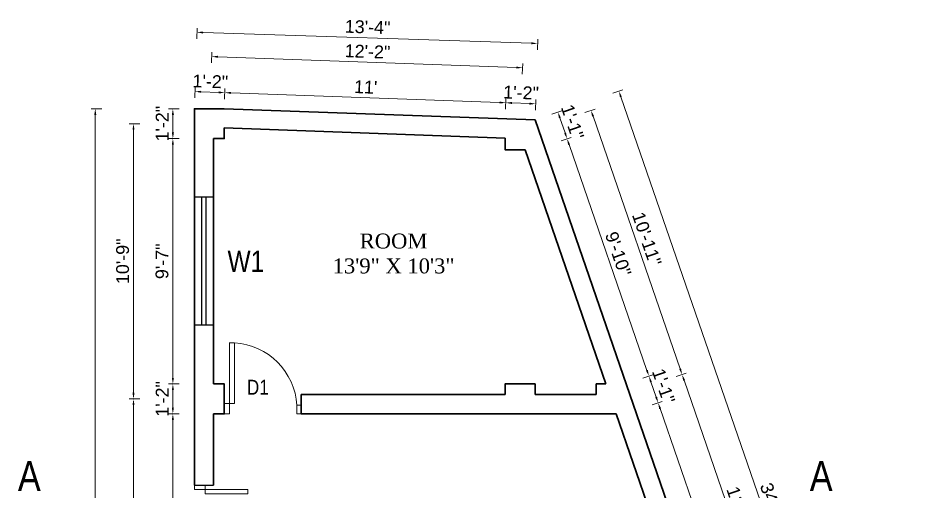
# Model space of a CAD drawing. Header units: inches. Extents: x 352731 to 371558, y -52658 to -39161.
# Drawn here: x 359930 to 360349.6, y -50113.2 to -49891.4 of the extents above; entities that cross this region are included whole.
import ezdxf

# ---------------------------------------------------------------- set-up
doc = ezdxf.new("R2010")
doc.units = ezdxf.units.IN
doc.header["$LTSCALE"] = 2
doc.header["$MEASUREMENT"] = 0
doc.header["$PDMODE"] = 34
doc.layers.get('0').update_dxf_attribs({"linetype": 'CONTINUOUS'})
doc.layers.get('DEFPOINTS').update_dxf_attribs({"color": 141, "linetype": 'CONTINUOUS'})
for name, color, linetype, lineweight in [('dimension', 160, 'CONTINUOUS', 15), ('door', 20, 'CONTINUOUS', 35), ('steps', 253, 'CONTINUOUS', 20)]:
    doc.layers.add(name, color=color, linetype=linetype, lineweight=lineweight)
doc.styles.add('Lettring Text', font='arial.ttf')
doc.styles.get("Standard").update_dxf_attribs({"font": 'ARIALN.TTF'})
doc.dimstyles.new('Copy of Standard', dxfattribs={"dimtxt": 6, "dimasz": 2.875, "dimexe": 2, "dimexo": 4, "dimgap": 2, "dimtad": 1, "dimdec": 0, "dimrnd": 1, "dimzin": 0, "dimdsep": 46, "dimlunit": 4, "dimtxsty": 'Lettring Text', "dimcen": 0.1, "dimclrd": 7, "dimclre": 7, "dimclrt": 7, "dimazin": 0, "dimtfac": 0.645, "dimtdec": 0, "dimtmove": 1, "dimatfit": 0, "dimfxl": 3, "dimfxlon": 1, "dimtfillclr": 256, "dimtolj": 1, "dimtzin": 0, "dimlwd": -1, "dimlwe": -1, "dimarcsym": 2})

# ---------------------------------------------------------------- blocks, each defined once
blk = doc.blocks.new('*D711')
at = {"layer": 'DEFPOINTS', "color": 0, "ltscale": 0.5, "transparency": 16777216}
for p in [(360012.93, -49925.92), (360012.64, -49933.97), (360026.64, -49933.97)]:
    blk.add_point(p, dxfattribs=at)
at = {"layer": 'steps', "color": 7, "ltscale": 0.5, "transparency": 16777216}
for p, q in [((360012.82, -49928.92), (360013, -49923.92)), ((360026.8, -49929.42), (360026.98, -49924.42)), ((360024.04, -49926.32), (360015.8, -49926.02))]:
    blk.add_line(p, q, dxfattribs=at)
for points in [[(360015.82, -49925.54), (360015.79, -49926.5), (360012.93, -49925.92)], [(360024.06, -49925.84), (360024.02, -49926.8), (360026.91, -49926.42)]]:
    blk.add_solid(points, dxfattribs=at)
at = {"layer": 'steps', "color": 7, "ltscale": 0.5, "transparency": 16777216, "insert": (360020.1, -49921.16), "char_height": 6, "attachment_point": 5, "rotation": 357.9379, "style": 'Lettring Text'}
blk.add_mtext('\\A1;1\'-2"', dxfattribs=at)
blk = doc.blocks.new('*D712')
at = {"layer": 'DEFPOINTS', "color": 0, "ltscale": 0.5, "transparency": 16777216}
for p in [(360158.43, -49931.16), (360026.64, -49933.97), (360158.14, -49939.2)]:
    blk.add_point(p, dxfattribs=at)
at = {"layer": 'steps', "color": 7, "ltscale": 0.5, "transparency": 16777216}
for p, q in [((360026.8, -49929.42), (360026.98, -49924.42)), ((360029.78, -49926.52), (360155.55, -49931.05)), ((360158.32, -49934.16), (360158.5, -49929.16))]:
    blk.add_line(p, q, dxfattribs=at)
for points in [[(360029.8, -49926.05), (360029.77, -49927), (360026.91, -49926.42)], [(360155.57, -49930.57), (360155.54, -49931.53), (360158.43, -49931.16)]]:
    blk.add_solid(points, dxfattribs=at)
at = {"layer": 'steps', "color": 7, "ltscale": 0.5, "transparency": 16777216, "insert": (360092.85, -49923.78), "char_height": 6, "attachment_point": 5, "rotation": 357.9379, "style": 'Lettring Text'}
blk.add_mtext("\\A1;11'", dxfattribs=at)
blk = doc.blocks.new('*D713')
at = {"layer": 'DEFPOINTS', "color": 0, "ltscale": 0.5, "transparency": 16777216}
for p in [(360172.41, -49931.66), (360158.14, -49939.2), (360172.14, -49939.2)]:
    blk.add_point(p, dxfattribs=at)
at = {"layer": 'steps', "color": 7, "ltscale": 0.5, "transparency": 16777216}
for p, q in [((360158.32, -49934.16), (360158.5, -49929.16)), ((360161.3, -49931.26), (360169.54, -49931.56)), ((360172.3, -49934.66), (360172.48, -49929.66))]:
    blk.add_line(p, q, dxfattribs=at)
for points in [[(360161.32, -49930.78), (360161.28, -49931.74), (360158.43, -49931.16)], [(360169.55, -49931.08), (360169.52, -49932.04), (360172.41, -49931.66)]]:
    blk.add_solid(points, dxfattribs=at)
at = {"layer": 'steps', "color": 7, "ltscale": 0.5, "transparency": 16777216, "insert": (360165.6, -49926.4), "char_height": 6, "attachment_point": 5, "rotation": 357.9379, "style": 'Lettring Text'}
blk.add_mtext('\\A1;1\'-2"', dxfattribs=at)
blk = doc.blocks.new('*D714')
at = {"layer": 'DEFPOINTS', "color": 0, "ltscale": 0.5, "transparency": 16777216}
for p in [(360166.27, -49914.75), (360019.64, -49940.97), (360165.14, -49946.2)]:
    blk.add_point(p, dxfattribs=at)
at = {"layer": 'steps', "color": 7, "ltscale": 0.5, "transparency": 16777216}
for p, q in [((360020.66, -49912.51), (360020.84, -49907.52)), ((360023.65, -49909.62), (360163.4, -49914.65)), ((360166.16, -49917.75), (360166.34, -49912.75))]:
    blk.add_line(p, q, dxfattribs=at)
for points in [[(360023.66, -49909.14), (360023.63, -49910.1), (360020.77, -49909.51)], [(360163.41, -49914.17), (360163.38, -49915.13), (360166.27, -49914.75)]]:
    blk.add_solid(points, dxfattribs=at)
at = {"layer": 'steps', "color": 7, "ltscale": 0.5, "transparency": 16777216, "insert": (360093.7, -49907.13), "char_height": 6, "attachment_point": 5, "rotation": 357.9379, "style": 'Lettring Text'}
blk.add_mtext('\\A1;12\'-2"', dxfattribs=at)
blk = doc.blocks.new('*D715')
at = {"layer": 'DEFPOINTS', "color": 0, "ltscale": 0.5, "transparency": 16777216}
for p in [(360173.31, -49903.37), (360012.64, -49933.97), (360172.14, -49939.2)]:
    blk.add_point(p, dxfattribs=at)
at = {"layer": 'steps', "color": 7, "ltscale": 0.5, "transparency": 16777216}
for p, q in [((360013.72, -49901.13), (360013.88, -49896.14)), ((360016.69, -49898.23), (360170.44, -49903.28)), ((360173.22, -49906.37), (360173.38, -49901.37))]:
    blk.add_line(p, q, dxfattribs=at)
for points in [[(360016.71, -49897.75), (360016.67, -49898.71), (360013.82, -49898.13)], [(360170.46, -49902.8), (360170.43, -49903.76), (360173.31, -49903.37)]]:
    blk.add_solid(points, dxfattribs=at)
at = {"layer": 'steps', "color": 7, "ltscale": 0.5, "transparency": 16777216, "insert": (360093.73, -49895.69), "char_height": 6, "attachment_point": 5, "rotation": 358.1187, "style": 'Lettring Text'}
blk.add_mtext('\\A1;13\'-4"', dxfattribs=at)
blk = doc.blocks.new('*D721')
at = {"layer": 'DEFPOINTS', "color": 0, "ltscale": 0.5, "transparency": 16777216}
for p in [(360165.14, -49946.2), (360240.97, -50058.54), (360207.77, -50069.98)]:
    blk.add_point(p, dxfattribs=at)
at = {"layer": 'steps', "color": 7, "ltscale": 0.5, "transparency": 16777216}
for p, q in [((360195.51, -49935.74), (360200.24, -49934.12)), ((360199.28, -49937.49), (360240.04, -50055.82)), ((360238.14, -50059.52), (360242.87, -50057.89))]:
    blk.add_line(p, q, dxfattribs=at)
for points in [[(360199.73, -49937.33), (360198.83, -49937.64), (360198.35, -49934.77)], [(360240.49, -50055.66), (360239.58, -50055.98), (360240.97, -50058.54)]]:
    blk.add_solid(points, dxfattribs=at)
at = {"layer": 'steps', "color": 7, "ltscale": 0.5, "transparency": 16777216, "insert": (360224.45, -49995), "char_height": 6, "attachment_point": 5, "rotation": 289.0044, "style": 'Lettring Text'}
blk.add_mtext('\\A1;10\'-11"', dxfattribs=at)
blk = doc.blocks.new('*D690')
at = {"layer": 'DEFPOINTS', "color": 0, "ltscale": 0.5, "transparency": 16777216}
for p in [(360012.64, -49933.97), (360002.58, -49947.97), (360012.64, -49947.97)]:
    blk.add_point(p, dxfattribs=at)
at = {"layer": 'steps', "color": 7, "ltscale": 0.5, "transparency": 16777216}
for p, q in [((360005.58, -49933.97), (360000.58, -49933.97)), ((360002.58, -49936.84), (360002.58, -49945.09)), ((360005.58, -49947.97), (360000.58, -49947.97))]:
    blk.add_line(p, q, dxfattribs=at)
for points in [[(360002.1, -49936.84), (360003.06, -49936.84), (360002.58, -49933.97)], [(360002.1, -49945.09), (360003.06, -49945.09), (360002.58, -49947.97)]]:
    blk.add_solid(points, dxfattribs=at)
at = {"layer": 'steps', "color": 7, "ltscale": 0.5, "transparency": 16777216, "insert": (359997.57, -49940.97), "char_height": 6, "attachment_point": 5, "rotation": 90, "style": 'Lettring Text'}
blk.add_mtext('\\A1;1\'-2"', dxfattribs=at)
blk = doc.blocks.new('*D691')
at = {"layer": 'DEFPOINTS', "color": 0, "ltscale": 0.5, "transparency": 16777216}
for p in [(360012.64, -49947.97), (360002.58, -50062.98), (360012.64, -50062.98)]:
    blk.add_point(p, dxfattribs=at)
at = {"layer": 'steps', "color": 7, "ltscale": 0.5, "transparency": 16777216}
for p, q in [((360005.58, -49947.97), (360000.58, -49947.97)), ((360002.58, -49950.84), (360002.58, -50060.1)), ((360005.58, -50062.98), (360000.58, -50062.98))]:
    blk.add_line(p, q, dxfattribs=at)
for points in [[(360002.1, -49950.84), (360003.06, -49950.84), (360002.58, -49947.97)], [(360002.1, -50060.1), (360003.06, -50060.1), (360002.58, -50062.98)]]:
    blk.add_solid(points, dxfattribs=at)
at = {"layer": 'steps', "color": 7, "ltscale": 0.5, "transparency": 16777216, "insert": (359997.51, -50005.47), "char_height": 6, "attachment_point": 5, "rotation": 90, "style": 'Lettring Text'}
blk.add_mtext('\\A1;9\'-7"', dxfattribs=at)
blk = doc.blocks.new('*D692')
at = {"layer": 'DEFPOINTS', "color": 0, "ltscale": 0.5, "transparency": 16777216}
for p in [(360012.64, -50062.98), (360002.58, -50076.98), (360012.64, -50076.98)]:
    blk.add_point(p, dxfattribs=at)
at = {"layer": 'steps', "color": 7, "ltscale": 0.5, "transparency": 16777216}
for p, q in [((360005.58, -50062.98), (360000.58, -50062.98)), ((360002.58, -50065.85), (360002.58, -50074.1)), ((360005.58, -50076.98), (360000.58, -50076.98))]:
    blk.add_line(p, q, dxfattribs=at)
for points in [[(360002.1, -50065.85), (360003.06, -50065.85), (360002.58, -50062.98)], [(360002.1, -50074.1), (360003.06, -50074.1), (360002.58, -50076.98)]]:
    blk.add_solid(points, dxfattribs=at)
at = {"layer": 'steps', "color": 7, "ltscale": 0.5, "transparency": 16777216, "insert": (359997.57, -50069.98), "char_height": 6, "attachment_point": 5, "rotation": 90, "style": 'Lettring Text'}
blk.add_mtext('\\A1;1\'-2"', dxfattribs=at)
blk = doc.blocks.new('*D693')
at = {"layer": 'DEFPOINTS', "color": 0, "ltscale": 0.5, "transparency": 16777216}
for p in [(360012.64, -50076.98), (360002.58, -50191.98), (360012.64, -50191.98)]:
    blk.add_point(p, dxfattribs=at)
at = {"layer": 'steps', "color": 7, "ltscale": 0.5, "transparency": 16777216}
for p, q in [((360005.58, -50076.98), (360000.58, -50076.98)), ((360002.58, -50079.85), (360002.58, -50189.1)), ((360005.58, -50191.98), (360000.58, -50191.98))]:
    blk.add_line(p, q, dxfattribs=at)
for points in [[(360002.1, -50079.85), (360003.06, -50079.85), (360002.58, -50076.98)], [(360002.1, -50189.1), (360003.06, -50189.1), (360002.58, -50191.98)]]:
    blk.add_solid(points, dxfattribs=at)
at = {"layer": 'steps', "color": 7, "ltscale": 0.5, "transparency": 16777216, "insert": (359997.51, -50134.48), "char_height": 6, "attachment_point": 5, "rotation": 90, "style": 'Lettring Text'}
blk.add_mtext('\\A1;9\'-7"', dxfattribs=at)
blk = doc.blocks.new('*D697')
at = {"layer": 'DEFPOINTS', "color": 0, "ltscale": 0.5, "transparency": 16777216}
for p in [(360019.64, -49940.97), (359984.15, -50069.98), (360019.64, -50069.98)]:
    blk.add_point(p, dxfattribs=at)
at = {"layer": 'steps', "color": 7, "ltscale": 0.5, "transparency": 16777216}
for p, q in [((359987.15, -49940.97), (359982.15, -49940.97)), ((359984.15, -49943.84), (359984.15, -50067.1)), ((359987.15, -50069.98), (359982.15, -50069.98))]:
    blk.add_line(p, q, dxfattribs=at)
for points in [[(359983.67, -49943.84), (359984.62, -49943.84), (359984.15, -49940.97)], [(359983.67, -50067.1), (359984.62, -50067.1), (359984.15, -50069.98)]]:
    blk.add_solid(points, dxfattribs=at)
at = {"layer": 'steps', "color": 7, "ltscale": 0.5, "transparency": 16777216, "insert": (359979.08, -50005.47), "char_height": 6, "attachment_point": 5, "rotation": 90, "style": 'Lettring Text'}
blk.add_mtext('\\A1;10\'-9"', dxfattribs=at)
blk = doc.blocks.new('*D698')
at = {"layer": 'DEFPOINTS', "color": 0, "ltscale": 0.5, "transparency": 16777216}
for p in [(360019.64, -50069.98), (359984.15, -50198.98), (360019.64, -50198.98)]:
    blk.add_point(p, dxfattribs=at)
at = {"layer": 'steps', "color": 7, "ltscale": 0.5, "transparency": 16777216}
for p, q in [((359987.15, -50069.98), (359982.15, -50069.98)), ((359984.15, -50072.85), (359984.15, -50196.1)), ((359987.15, -50198.98), (359982.15, -50198.98))]:
    blk.add_line(p, q, dxfattribs=at)
for points in [[(359983.67, -50072.85), (359984.62, -50072.85), (359984.15, -50069.98)], [(359983.67, -50196.1), (359984.62, -50196.1), (359984.15, -50198.98)]]:
    blk.add_solid(points, dxfattribs=at)
at = {"layer": 'steps', "color": 7, "ltscale": 0.5, "transparency": 16777216, "insert": (359979.08, -50134.48), "char_height": 6, "attachment_point": 5, "rotation": 90, "style": 'Lettring Text'}
blk.add_mtext('\\A1;10\'-9"', dxfattribs=at)
blk = doc.blocks.new('*D700')
at = {"layer": 'DEFPOINTS', "color": 0, "ltscale": 0.5, "transparency": 16777216}
for p in [(359966.26, -49933.97), (360012.64, -49933.97), (360012.64, -50334.98)]:
    blk.add_point(p, dxfattribs=at)
at = {"layer": 'steps', "color": 7, "ltscale": 0.5, "transparency": 16777216}
for p, q in [((359969.26, -49933.97), (359964.26, -49933.97)), ((359966.26, -50332.1), (359966.26, -49936.84)), ((359969.26, -50334.98), (359964.26, -50334.98))]:
    blk.add_line(p, q, dxfattribs=at)
for points in [[(359965.78, -49936.84), (359966.74, -49936.84), (359966.26, -49933.97)], [(359965.78, -50332.1), (359966.74, -50332.1), (359966.26, -50334.98)]]:
    blk.add_solid(points, dxfattribs=at)
at = {"layer": 'steps', "color": 7, "ltscale": 0.5, "transparency": 16777216, "insert": (359961.19, -50134.47), "char_height": 6, "attachment_point": 5, "rotation": 90, "style": 'Lettring Text'}
blk.add_mtext('\\A1;33\'-5"', dxfattribs=at)
blk = doc.blocks.new('*D701')
at = {"layer": 'DEFPOINTS', "color": 0, "ltscale": 0.5, "transparency": 16777216}
for p in [(360172.14, -49953.2), (360225.45, -50059.3), (360214.77, -50062.98)]:
    blk.add_point(p, dxfattribs=at)
at = {"layer": 'steps', "color": 7, "ltscale": 0.5, "transparency": 16777216}
for p, q in [((360184.3, -49949.02), (360189.03, -49947.39)), ((360188.07, -49950.76), (360224.52, -50056.58)), ((360222.62, -50060.27), (360227.34, -50058.64))]:
    blk.add_line(p, q, dxfattribs=at)
for points in [[(360188.52, -49950.6), (360187.62, -49950.91), (360187.13, -49948.04)], [(360224.97, -50056.42), (360224.06, -50056.73), (360225.45, -50059.3)]]:
    blk.add_solid(points, dxfattribs=at)
at = {"layer": 'steps', "color": 7, "ltscale": 0.5, "transparency": 16777216, "insert": (360211.08, -50002.02), "char_height": 6, "attachment_point": 5, "rotation": 289.0044, "style": 'Lettring Text'}
blk.add_mtext('\\A1;9\'-10"', dxfattribs=at)
blk = doc.blocks.new('*D702')
at = {"layer": 'DEFPOINTS', "color": 0, "ltscale": 0.5, "transparency": 16777216}
for p in [(360214.77, -50062.98), (360229.76, -50071.81), (360214.77, -50076.98)]:
    blk.add_point(p, dxfattribs=at)
at = {"layer": 'steps', "color": 7, "ltscale": 0.5, "transparency": 16777216}
for p, q in [((360222.62, -50060.27), (360227.34, -50058.64)), ((360226.39, -50062.01), (360228.83, -50069.09)), ((360226.93, -50072.79), (360231.65, -50071.16))]:
    blk.add_line(p, q, dxfattribs=at)
for points in [[(360226.84, -50061.86), (360225.94, -50062.17), (360225.45, -50059.3)], [(360229.28, -50068.94), (360228.37, -50069.25), (360229.76, -50071.81)]]:
    blk.add_solid(points, dxfattribs=at)
at = {"layer": 'steps', "color": 7, "ltscale": 0.5, "transparency": 16777216, "insert": (360232.35, -50063.92), "char_height": 6, "attachment_point": 5, "rotation": 289.0044, "style": 'Lettring Text'}
blk.add_mtext('\\A1;1\'-1"', dxfattribs=at)
blk = doc.blocks.new('*D703')
at = {"layer": 'DEFPOINTS', "color": 0, "ltscale": 0.5, "transparency": 16777216}
for p in [(360214.77, -50076.98), (360269.88, -50188.3), (360259.2, -50191.98)]:
    blk.add_point(p, dxfattribs=at)
at = {"layer": 'steps', "color": 7, "ltscale": 0.5, "transparency": 16777216}
for p, q in [((360226.93, -50072.79), (360231.65, -50071.16)), ((360230.7, -50074.53), (360268.95, -50185.58)), ((360267.05, -50189.27), (360271.77, -50187.64))]:
    blk.add_line(p, q, dxfattribs=at)
for points in [[(360231.15, -50074.37), (360230.25, -50074.69), (360229.76, -50071.81)], [(360269.4, -50185.42), (360268.49, -50185.73), (360269.88, -50188.3)]]:
    blk.add_solid(points, dxfattribs=at)
at = {"layer": 'steps', "color": 7, "ltscale": 0.5, "transparency": 16777216, "insert": (360254.61, -50128.4), "char_height": 6, "attachment_point": 5, "rotation": 289.0044, "style": 'Lettring Text'}
blk.add_mtext('\\A1;10\'-3"', dxfattribs=at)
blk = doc.blocks.new('*D707')
at = {"layer": 'DEFPOINTS', "color": 0, "ltscale": 0.5, "transparency": 16777216}
for p in [(360182.82, -49935.52), (360172.14, -49939.2), (360172.14, -49953.2)]:
    blk.add_point(p, dxfattribs=at)
at = {"layer": 'steps', "color": 7, "ltscale": 0.5, "transparency": 16777216}
for p, q in [((360179.99, -49936.5), (360184.72, -49934.87)), ((360186.2, -49945.32), (360183.76, -49938.24)), ((360184.3, -49949.02), (360189.03, -49947.39))]:
    blk.add_line(p, q, dxfattribs=at)
for points in [[(360184.21, -49938.09), (360183.31, -49938.4), (360182.82, -49935.52)], [(360186.65, -49945.16), (360185.75, -49945.48), (360187.13, -49948.04)]]:
    blk.add_solid(points, dxfattribs=at)
at = {"layer": 'steps', "color": 7, "ltscale": 0.5, "transparency": 16777216, "insert": (360189.72, -49940.15), "char_height": 6, "attachment_point": 5, "rotation": 289.0044, "style": 'Lettring Text'}
blk.add_mtext('\\A1;1\'-1"', dxfattribs=at)
blk = doc.blocks.new('*D708')
at = {"layer": 'DEFPOINTS', "color": 0, "ltscale": 0.5, "transparency": 16777216}
for p in [(360207.77, -50069.98), (360285.4, -50187.54), (360252.2, -50198.98)]:
    blk.add_point(p, dxfattribs=at)
at = {"layer": 'steps', "color": 7, "ltscale": 0.5, "transparency": 16777216}
for p, q in [((360238.14, -50059.52), (360242.87, -50057.89)), ((360241.91, -50061.26), (360284.47, -50184.82)), ((360282.57, -50188.52), (360287.29, -50186.89))]:
    blk.add_line(p, q, dxfattribs=at)
for points in [[(360242.36, -50061.1), (360241.46, -50061.41), (360240.97, -50058.54)], [(360284.92, -50184.66), (360284.01, -50184.98), (360285.4, -50187.54)]]:
    blk.add_solid(points, dxfattribs=at)
at = {"layer": 'steps', "color": 7, "ltscale": 0.5, "transparency": 16777216, "insert": (360267.93, -50121.41), "char_height": 6, "attachment_point": 5, "rotation": 289.0044, "style": 'Lettring Text'}
blk.add_mtext('\\A1;11\'-4"', dxfattribs=at)
blk = doc.blocks.new('*D710')
at = {"layer": 'DEFPOINTS', "color": 0, "ltscale": 0.5, "transparency": 16777216}
for p in [(360172.14, -49939.2), (360347.69, -50321.46), (360308.45, -50334.98)]:
    blk.add_point(p, dxfattribs=at)
at = {"layer": 'steps', "color": 7, "ltscale": 0.5, "transparency": 16777216}
for p, q in [((360208.54, -49926.67), (360213.27, -49925.04)), ((360212.32, -49928.41), (360346.75, -50318.74)), ((360344.85, -50322.44), (360349.58, -50320.81))]:
    blk.add_line(p, q, dxfattribs=at)
for points in [[(360212.77, -49928.25), (360211.86, -49928.56), (360211.38, -49925.69)], [(360347.21, -50318.59), (360346.3, -50318.9), (360347.69, -50321.46)]]:
    blk.add_solid(points, dxfattribs=at)
at = {"layer": 'steps', "color": 7, "ltscale": 0.5, "transparency": 16777216, "insert": (360284.32, -50121.92), "char_height": 6, "attachment_point": 5, "rotation": 289.0044, "style": 'Lettring Text'}
blk.add_mtext('\\A1;34\'-11"', dxfattribs=at)

msp = doc.modelspace()

# ---------------------------------------------------------------- linework, layer by layer
at = {"ltscale": 0.5}
for p, q in [((360021.64, -49975.47), (360012.64, -49975.47)), ((360016.14, -50035.47), (360016.14, -49975.47)), ((360018.14, -50035.47), (360018.14, -49975.47)), ((360021.64, -50035.47), (360012.64, -50035.47)), ((360012.64, -50110.48), (360021.64, -50110.48))]:
    msp.add_line(p, q, dxfattribs=at)
at = {"layer": 'dimension', "ltscale": 7}
for p, q in [((360029.04, -50072.18), (360029.04, -50043.57)), ((360029.04, -50043.67), (360031.44, -50043.67)), ((360031.44, -50072.18), (360031.44, -50043.67)), ((360026.64, -50072.18), (360029.04, -50072.18)), ((360029.04, -50072.18), (360029.04, -50076.98)), ((360029.04, -50072.18), (360031.44, -50072.18)), ((360060.64, -50076.98), (360060.64, -50072.98)), ((360060.64, -50072.98), (360062.64, -50072.98)), ((360062.64, -50076.98), (360062.64, -50072.98)), ((360029.04, -50076.98), (360026.64, -50076.98)), ((360060.64, -50076.98), (360062.64, -50076.98))]:
    msp.add_line(p, q, dxfattribs=at)
msp.add_arc((360029.43, -50074.87), 31.27, 3.4697, 86.3141, dxfattribs=at)
at = {"layer": 'door', "ltscale": 0.5}
for p, q in [((360158.14, -49947.71), (360026.64, -49942.97)), ((360012.64, -49947.97), (360012.64, -50110.48)), ((360021.64, -49947.97), (360021.64, -50062.98)), ((360205.25, -50062.98), (360167.44, -49953.2)), ((360158.14, -50067.98), (360062.64, -50067.98)), ((360062.64, -50076.98), (360062.64, -50067.98)), ((360200.77, -50067.98), (360172.14, -50067.98)), ((360026.64, -50076.98), (360026.64, -50072.18)), ((360021.64, -50076.98), (360021.64, -50110.48)), ((360210.07, -50076.98), (360062.64, -50076.98)), ((360249.68, -50191.98), (360210.07, -50076.98))]:
    msp.add_line(p, q, dxfattribs=at)
for points in [[(360012.64, -49947.97), (360012.64, -49933.97), (360026.64, -49933.97)], [(360026.64, -49933.97), (360172.14, -49939.2), (360308.45, -50334.98)], [(360026.64, -49942.97), (360026.64, -49947.97), (360021.64, -49947.97)], [(360167.44, -49953.2), (360158.14, -49953.2), (360158.14, -49947.71)], [(360012.64, -50076.98), (360012.64, -50062.98)], [(360021.64, -50062.98), (360026.64, -50062.98), (360026.64, -50076.98), (360021.64, -50076.98)], [(360158.14, -50067.98), (360158.14, -50062.98), (360172.14, -50062.98), (360172.14, -50067.98)], [(360200.77, -50067.98), (360200.77, -50062.98), (360205.25, -50062.98)], [(360172.14, -50076.98), (360172.14, -50076.98), (360158.14, -50076.98)], [(360210.07, -50076.98), (360200.77, -50076.98)]]:
    msp.add_lwpolyline(points, dxfattribs=at)
at = {"layer": 'steps', "color": 7, "ltscale": 0.3}
for points in [[(360017.64, -50110.48), (360017.64, -50112.48), (360012.64, -50112.48), (360012.64, -50110.48)], [(360017.64, -50112.48), (360037.64, -50112.48), (360037.64, -50114.48), (360017.64, -50114.48)]]:
    msp.add_lwpolyline(points, close=True, dxfattribs=at)

# ---------------------------------------------------------------- texts
at = {"color": 7, "linetype": 'ByBlock', "lineweight": 5}
for s, insert, char_height, width, attachment_point in [('W1', (360028.17, -50000.45), 10, 44.1664, 1), ('A', (359940.71, -50099.13), 14, 26.5803, 3), ('A', (360311.44, -50099.13), 14, 26.5803, 3)]:
    msp.add_mtext(s, dxfattribs=dict(at, insert=insert, char_height=char_height, width=width, attachment_point=attachment_point))
at = {"layer": 'steps', "color": 7, "ltscale": 0.3, "insert": (360105.92, -49992.47), "char_height": 7, "width": 55.268, "attachment_point": 2}
msp.add_mtext('{\\fTimes New Roman|b0|i0|c0|p18;ROOM\\P13\'9" X 10\'3"}', dxfattribs=at)
at = {"layer": 'steps', "color": 7, "ltscale": 0.3, "insert": (360042.34, -50068), "char_height": 7, "attachment_point": 8}
msp.add_mtext_dynamic_manual_height_columns('{\\W1;D1}', width=18.6213, gutter_width=40, heights=[0], dxfattribs=at)

# ---------------------------------------------------------------- dimensions: what is measured, and where the dimension line sits
at = {"layer": 'steps', "ltscale": 0.5}
for p1, p2, distance, picture, middle in [((360012.64, -49933.97), (360172.14, -49939.2), 35.85, '*D715', (360093.73, -49895.69)), ((360019.64, -49940.97), (360165.14, -49946.2), 31.47, '*D714', (360093.7, -49907.13)), ((360172.14, -49939.2), (360308.45, -50334.98), 41.51, '*D710', (360284.32, -50121.92)), ((360165.14, -49946.2), (360207.77, -50069.98), 35.12, '*D721', (360224.45, -49995))]:
    dim = msp.add_aligned_dim(p1=p1, p2=p2, distance=distance, dimstyle='Copy of Standard', dxfattribs=at)
    dim.commit()
    dim.dimension.update_dxf_attribs({"geometry": picture, "text_midpoint": middle})
for base, p1, p2, angle, picture, middle in [((360012.93, -49925.92), (360026.64, -49933.97), (360012.64, -49933.97), 177.9379, '*D711', (360019.92, -49926.17)), ((360172.41, -49931.66), (360158.14, -49939.2), (360172.14, -49939.2), 177.9379, '*D713', (360165.42, -49931.41)), ((360002.58, -49947.97), (360012.64, -49933.97), (360012.64, -49947.97), 90, '*D690', (360002.58, -49940.97)), ((360182.82, -49935.52), (360172.14, -49953.2), (360172.14, -49939.2), 109.0044, '*D707', (360184.98, -49941.78)), ((360229.76, -50071.81), (360214.77, -50062.98), (360214.77, -50076.98), 109.0044, '*D702', (360227.61, -50065.55)), ((360002.58, -50076.98), (360012.64, -50062.98), (360012.64, -50076.98), 90, '*D692', (360002.58, -50069.98))]:
    dim = msp.add_linear_dim(base=base, p1=p1, p2=p2, angle=angle, dimstyle='Copy of Standard', dxfattribs=at)
    dim.commit()
    dim.dimension.update_dxf_attribs({"geometry": picture, "text_midpoint": middle, "dimtype": 160})
for base, p1, p2, angle, picture, middle in [((360158.43, -49931.16), (360026.64, -49933.97), (360158.14, -49939.2), 177.9379, '*D712', (360092.85, -49923.78)), ((359966.26, -49933.97), (360012.64, -50334.98), (360012.64, -49933.97), 90, '*D700', (359961.19, -50134.47)), ((359984.15, -50069.98), (360019.64, -49940.97), (360019.64, -50069.98), 90, '*D697', (359979.08, -50005.47)), ((360002.58, -50062.98), (360012.64, -49947.97), (360012.64, -50062.98), 90, '*D691', (359997.51, -50005.47)), ((360225.45, -50059.3), (360172.14, -49953.2), (360214.77, -50062.98), 109.0044, '*D701', (360211.08, -50002.02)), ((360285.4, -50187.54), (360207.77, -50069.98), (360252.2, -50198.98), 109.0044, '*D708', (360267.93, -50121.41)), ((359984.15, -50198.98), (360019.64, -50069.98), (360019.64, -50198.98), 90, '*D698', (359979.08, -50134.48)), ((360269.88, -50188.3), (360214.77, -50076.98), (360259.2, -50191.98), 109.0044, '*D703', (360254.61, -50128.4)), ((360002.58, -50191.98), (360012.64, -50076.98), (360012.64, -50191.98), 90, '*D693', (359997.51, -50134.48))]:
    dim = msp.add_linear_dim(base=base, p1=p1, p2=p2, angle=angle, dimstyle='Copy of Standard', dxfattribs=at)
    dim.commit()
    dim.dimension.update_dxf_attribs({"geometry": picture, "text_midpoint": middle})

doc.saveas('drawing.dxf')
